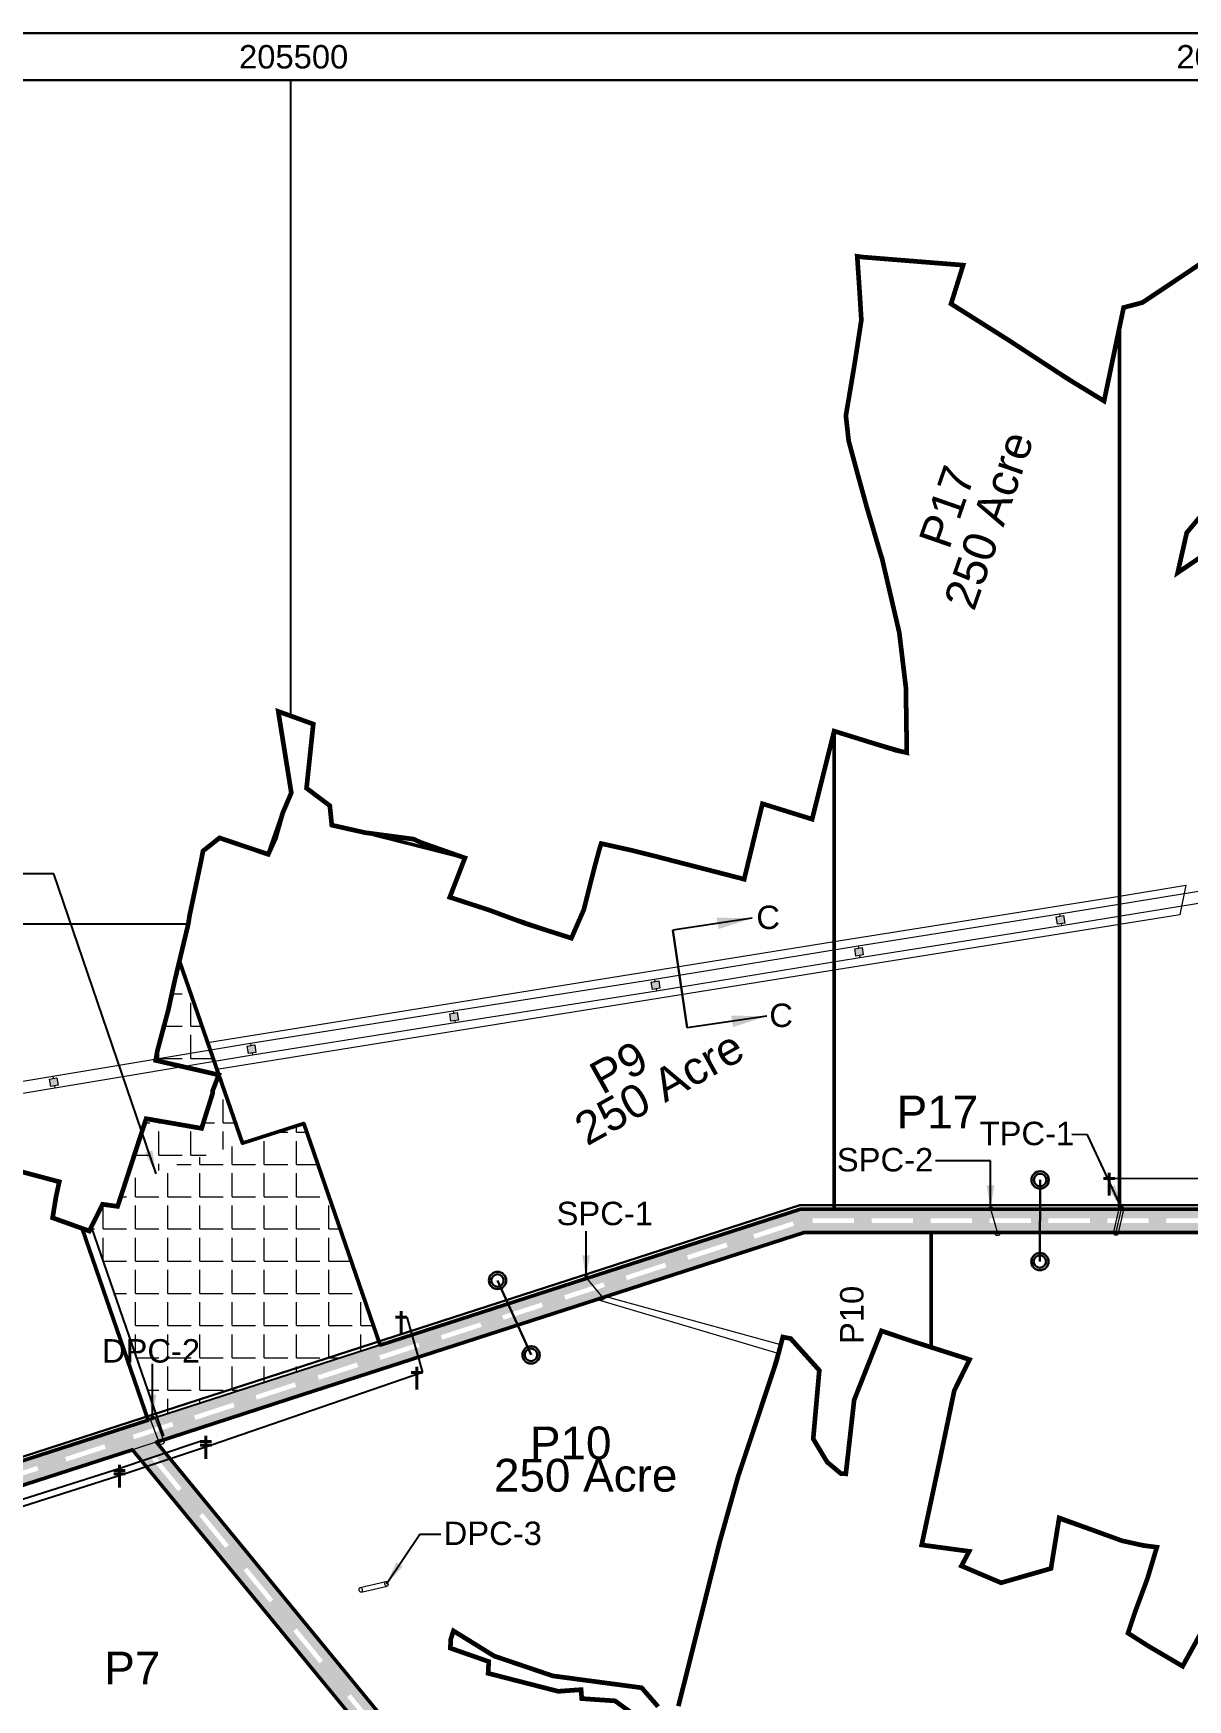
# Model space of a CAD drawing. Header units: metres. Extents: x 196588 to 215600, y 1647668 to 1738400.
# Drawn here: x 204951 to 207414, y 1734844 to 1738400 of the extents above; entities that cross this region are included whole.
import ezdxf

# ---------------------------------------------------------------- set-up
doc = ezdxf.new("R2010")
doc.units = ezdxf.units.M
doc.layers.add('220116', color=6, linetype='Continuous', lineweight=50)
doc.layers.add('250Acres', color=7, linetype='Continuous', lineweight=30)
for name, color, linetype in [('GRID LINES', 250, 'Continuous'), ('GRID TEXT', 244, 'Continuous'), ('name power lines', 1, 'Continuous'), ('Names', 1, 'Continuous'), ('PROJECT BOUNDARY', 5, 'Continuous'), ('road', 10, 'Continuous')]:
    doc.layers.add(name, color=color, linetype=linetype)
doc.styles.get("Standard").update_dxf_attribs({"font": 'arial.ttf', "height": 50})
doc.dimstyles.get("Standard").update_dxf_attribs({"dimtxt": 50, "dimasz": 0.18, "dimexe": 0.18, "dimexo": 0.0625, "dimgap": 0.09, "dimtad": 0, "dimtih": 1, "dimtoh": 1, "dimdec": 4, "dimzin": 0, "dimdsep": 46, "dimtxsty": 'Standard', "dimcen": 0.09, "dimadec": 0, "dimazin": 0, "dimtfac": 1, "dimtdec": 4, "dimtofl": 0, "dimtmove": 0, "dimatfit": 3, "dimfxl": 1, "dimtolj": 1, "dimtzin": 0, "dimarcsym": 0})

msp = doc.modelspace()

# ---------------------------------------------------------------- hatches: boundary and pattern name
h = msp.add_hatch(color=256)
h.dxf.hatch_style = 1
h.paths.add_polyline_path([(205162.6, 1735377.5), (205923.7, 1734450.8), (205940.7, 1734411.4, -0.263655), (205930.1, 1734313.3), (205718, 1734018.1, 0.270492), (205708.5, 1733917.8), (205726, 1733880), (206149.5, 1732965.4), (206127.2, 1732952.5), (206105.5, 1732939.4), (206002.3, 1732867.7), (205968.3, 1732845.9), (205793.2, 1732755.8), (205772, 1732743.5), (205693.7, 1732696.5), (205654.8, 1732676.2), (205635.3, 1732667.9), (205505.3, 1732614), (205476.8, 1732607.1), (205335.1, 1732593.7), (205296.5, 1732591.3), (205262.8, 1732584.8), (205248.9, 1732581.4), (205179.5, 1732560.1), (205289.6, 1732539.1), (205302.8, 1732541.6), (205311.9, 1732542.2), (205360.6, 1732545.9), (205430.4, 1732552.5), (205485.2, 1732557.6), (205520.9, 1732566.4), (205537.6, 1732573.3), (205604.5, 1732601), (205654.7, 1732621.8), (205676.3, 1732631), (205697.2, 1732641.9), (205718.2, 1732652.9), (205738, 1732664.8), (205782.5, 1732691.4), (205807.3, 1732706.2), (205817.2, 1732711.9), (205883.2, 1732745.9), (205927.2, 1732768.5), (205993.2, 1732802.5), (206038.3, 1732832.1), (206095, 1732871.3), (206131.9, 1732897), (206172.1, 1732920.7), (206191, 1732928.5), (206211.3, 1732933), (206231.6, 1732937.5), (206400.7, 1732953.5), (206410.5, 1732955.7), (206420.4, 1732957.8), (206428.6, 1732961.5), (206436.8, 1732965.1), (206545.1, 1733043.1), (206631.9, 1732999.8), (206744.3, 1732991), (206856.8, 1732982.2), (207079.8, 1732967.2), (207181.6, 1732960.5), (207283.5, 1732953.7), (207466.5, 1732957), (207673.2, 1732968.7), (207907.9, 1732975.9), (208142.7, 1732983.1), (208214.5, 1732987.8), (208286.3, 1732992.4), (208424.7, 1733016.7), (208631.4, 1733053), (208762.8, 1733066.5), (208906.3, 1733121.6), (209049.9, 1733176.8), (209343.6, 1733266.3), (209385.1, 1733281), (209846.1, 1733444), (209451.8, 1733544.7), (209276.9, 1733625.1), (209234.9, 1733682.3), (209191.9, 1734076.6), (209483.6, 1735222.2), (208048.7, 1735891.2), (206587.9, 1735891.2), (204361.4, 1735170.8), (204322.9, 1735308.3), (204286.5, 1735316.4), (204241, 1735319.3), (204188.1, 1735311.8), (204162.1, 1735310.4), (204146.7, 1735305.3), (204077.6, 1735321.3), (203637.7, 1735585.3), (203630, 1735572.4), (204071.9, 1735307.2), (204147.5, 1735289.7), (204165.3, 1735295.7), (204178.6, 1735297.2), (204189.6, 1735296.7), (204203.7, 1735300.1), (204221.8, 1735302.9), (204239.1, 1735304.3), (204258.3, 1735304.2), (204272, 1735303.2), (204284.2, 1735301.6), (204294.5, 1735299.8), (204310.8, 1735295.8), (204347.1, 1735166.1), (204287.5, 1735146.9), (204302.9, 1735099.3)])
h.paths.add_polyline_path([(204962.4, 1735333.4), (204878.5, 1735306.1), (204875.4, 1735315.6), (204959.3, 1735342.9)], flags=16)
h.paths.add_polyline_path([(205019, 1735361.8), (205102.9, 1735389.2), (205106, 1735379.7), (205022.1, 1735352.3)], flags=16)
h.paths.add_polyline_path([(204819.2, 1735287.1), (204735.3, 1735259.7), (204732.2, 1735269.2), (204816.1, 1735296.6)], flags=16)
h.paths.add_polyline_path([(205163.4, 1735409.5), (205247.3, 1735436.9), (205250.4, 1735427.4), (205166.5, 1735400)], flags=16)
h.paths.add_polyline_path([(205204.3, 1735357.4), (205212, 1735363.7), (205267.9, 1735295.4), (205260.2, 1735289)], flags=16)
h.paths.add_polyline_path([(205213.8, 1735394), (205478.8, 1735479.8), (206595.8, 1735841.2), (208037.6, 1735841.2), (208378.1, 1735682.5), (209424.9, 1735194.4), (209141.1, 1734079.7), (209186.6, 1733663.5), (209244.2, 1733585), (209430.9, 1733499.3), (209693.2, 1733443.2), (209562.4, 1733396.9), (209537.4, 1733388), (209509.3, 1733378), (209456.5, 1733359.3), (209404, 1733340.7), (209291.3, 1733302.5), (209194.4, 1733272.3), (209140.4, 1733256.1), (209095.1, 1733242.6), (209074.6, 1733236.4), (209054.1, 1733230.3), (209033.6, 1733224.1), (208812.8, 1733136.6), (208752, 1733115.6), (208713.9, 1733111.7), (208616.3, 1733101.7), (208561.6, 1733091.8), (208471.6, 1733075.5), (208448.8, 1733071.3), (208434.8, 1733068.7), (208430.2, 1733068.4), (208407.4, 1733064.7), (208392.6, 1733062.4), (208378, 1733060.1), (208348.5, 1733055.4), (208279.9, 1733042.1), (208249.1, 1733039.7), (208196.3, 1733037.4), (208141, 1733034.9), (208092.2, 1733032.8), (208023.4, 1733029.9), (207940.9, 1733027.1), (207815.6, 1733022.9), (207730.5, 1733020), (207670.9, 1733018), (207620.9, 1733016.3), (207596.7, 1733015.1), (207587.6, 1733014.6), (207562.4, 1733013.1), (207554.1, 1733012.7), (207541.4, 1733012), (207526.8, 1733011.1), (207514.9, 1733010.5), (207498.5, 1733009.6), (207457.8, 1733007.3), (207443.9, 1733006.5), (207438.4, 1733006.2), (207432.5, 1733005.9), (207427.9, 1733005.8), (207406.6, 1733005.5), (207382.9, 1733005.1), (207319.2, 1733004.2), (207294.9, 1733003.8), (207285.8, 1733003.7), (207053.5, 1733019.1), (206853.5, 1733032.6), (206704, 1733044.3), (206643.7, 1733049), (206609.7, 1733063.3), (206583.6, 1733078.5), (206557.6, 1733093.7), (206549.5, 1733094.9), (206541.5, 1733096.2), (206515.5, 1733084.4), (206475.8, 1733057.2), (206436, 1733030), (206423, 1733018.9), (206409.9, 1733007.9), (206406, 1733006.2), (206404.7, 1733005.6), (206393, 1733003), (206370.1, 1733000.8), (206347.2, 1732998.7), (206324.3, 1732996.5), (206195.8, 1732984.3), (205741.6, 1733965.3), (205970.7, 1734284.1, 0.263655), (205986.6, 1734431.2), (205967.2, 1734476.1)], flags=16)
h.paths.add_polyline_path([(204650.3, 1735231.4), (204566.4, 1735204), (204563.3, 1735213.5), (204647.2, 1735240.9)], flags=16)
h.paths.add_polyline_path([(205294.1, 1735450.6), (205378, 1735478), (205381.1, 1735468.5), (205297.2, 1735441.1)], flags=16)
h.paths.add_polyline_path([(205305, 1735236.2), (205312.8, 1735242.5), (205368.6, 1735174.2), (205360.9, 1735167.9)], flags=16)
h.paths.add_polyline_path([(205425.2, 1735493.9), (205509.1, 1735521.2), (205512.2, 1735511.7), (205428.3, 1735484.4)], flags=16)
h.paths.add_polyline_path([(205399.7, 1735119.8), (205407.5, 1735126.1), (205463.3, 1735057.8), (205455.6, 1735051.5)], flags=16)
h.paths.add_polyline_path([(204485.6, 1735178.7), (204401.7, 1735151.3), (204398.6, 1735160.8), (204482.5, 1735188.2)], flags=16)
h.paths.add_polyline_path([(205557.6, 1735536.2), (205641.5, 1735563.5), (205644.6, 1735554), (205560.7, 1735526.6)], flags=16)
h.paths.add_polyline_path([(204354.3, 1735177.8), (204349.5, 1735176.4), (204337.3, 1735218.9), (204342.1, 1735220.2)], flags=16)
h.paths.add_polyline_path([(204334.2, 1735245.6), (204329.4, 1735244.2), (204317.2, 1735286.6), (204322, 1735288)], flags=16)
h.paths.add_polyline_path([(205505.7, 1734990.2), (205513.4, 1734996.5), (205569.3, 1734928.2), (205561.5, 1734921.9)], flags=16)
h.paths.add_polyline_path([(204307.8, 1735306.8), (204306.9, 1735301.8), (204263.5, 1735309.8), (204264.4, 1735314.7)], flags=16)
h.paths.add_polyline_path([(204237, 1735308.9), (204193, 1735304.7), (204192.6, 1735309.7), (204236.5, 1735313.9)], flags=16)
h.paths.add_polyline_path([(205688.9, 1735578.8), (205772.8, 1735606.2), (205775.9, 1735596.6), (205692, 1735569.3)], flags=16)
h.paths.add_polyline_path([(204162.9, 1735301.5), (204146.8, 1735296.1), (204128.2, 1735300.5), (204129.3, 1735305.3), (204146.6, 1735301.3), (204161.3, 1735306.2)], flags=16)
h.paths.add_polyline_path([(205620.8, 1734849.5), (205628.5, 1734855.9), (205684.4, 1734787.5), (205676.6, 1734781.2)], flags=16)
h.paths.add_polyline_path([(204107.3, 1735308.3), (204105.9, 1735303.5), (204063.6, 1735316.1), (204065, 1735320.9)], flags=16)
h.paths.add_polyline_path([(205820.8, 1735621.8), (205904.7, 1735649.2), (205907.8, 1735639.7), (205823.9, 1735612.3)], flags=16)
h.paths.add_polyline_path([(204049.6, 1735332.3), (204047, 1735328), (204009.3, 1735350.9), (204011.9, 1735355.2)], flags=16)
h.paths.add_polyline_path([(203993.8, 1735365.9), (203991.2, 1735361.7), (203953.5, 1735384.5), (203956.1, 1735388.8)], flags=16)
h.paths.add_polyline_path([(205749.4, 1734694.1), (205757.1, 1734700.4), (205813, 1734632.1), (205805.2, 1734625.7)], flags=16)
h.paths.add_polyline_path([(203935.2, 1735401.5), (203932.6, 1735397.2), (203894.8, 1735420), (203897.4, 1735424.3)], flags=16)
h.paths.add_polyline_path([(205951.7, 1735664.2), (206035.6, 1735691.6), (206038.7, 1735682.1), (205954.8, 1735654.7)], flags=16)
h.paths.add_polyline_path([(203874.2, 1735437.7), (203871.6, 1735433.4), (203833.9, 1735456.2), (203836.5, 1735460.5)], flags=16)
h.paths.add_polyline_path([(203808.1, 1735477.8), (203805.5, 1735473.5), (203767.8, 1735496.4), (203770.4, 1735500.7)], flags=16)
h.paths.add_polyline_path([(206083.8, 1735707.1), (206167.7, 1735734.5), (206170.8, 1735725), (206086.9, 1735697.6)], flags=16)
h.paths.add_polyline_path([(205862.5, 1734555.3), (205870.2, 1734561.7), (205926.1, 1734493.3), (205918.3, 1734487)], flags=16)
h.paths.add_polyline_path([(203735.5, 1735520.8), (203732.9, 1735516.5), (203695.1, 1735539.4), (203697.7, 1735543.6)], flags=16)
h.paths.add_polyline_path([(203677.4, 1735556.2), (203674.8, 1735552), (203637, 1735574.8), (203639.6, 1735579.1)], flags=16)
h.paths.add_polyline_path([(206214.9, 1735749), (206298.8, 1735776.4), (206301.9, 1735766.9), (206218, 1735739.5)], flags=16)
h.paths.add_polyline_path([(205950.5, 1734437.6), (205960.9, 1734438.7), (205970.6, 1734416.3, -0.124167), (205980.8, 1734353.5), (205970.8, 1734353.3, 0.126387), (205961.4, 1734412.3)], flags=16)
h.paths.add_polyline_path([(205927.4, 1734275), (205935.8, 1734269.5), (205887, 1734195.9), (205878.6, 1734201.5)], flags=16)
h.paths.add_polyline_path([(206345.9, 1735792.3), (206429.8, 1735819.7), (206432.9, 1735810.1), (206349, 1735782.8)], flags=16)
h.paths.add_polyline_path([(205823.1, 1734132.7), (205831.4, 1734127.2), (205782.6, 1734053.6), (205774.3, 1734059.2)], flags=16)
h.paths.add_polyline_path([(205748.6, 1734026.1), (205756.8, 1734020.3), (205742.4, 1734000.2, 0.270492), (205735.7, 1733930), (205740.8, 1733919), (205732.4, 1733913.4), (205726.6, 1733925.8, -0.270492), (205734.2, 1734006.1)], flags=16)
h.paths.add_polyline_path([(206487.4, 1735837.4), (206571.3, 1735864.8), (206574.5, 1735855.3), (206490.5, 1735827.9)], flags=16)
h.paths.add_polyline_path([(205743.3, 1733888.7), (205752.3, 1733893), (205790.4, 1733813.4), (205781.4, 1733809.1)], flags=16)
h.paths.add_polyline_path([(206614.2, 1735861.2), (206614.2, 1735871.2), (206702.5, 1735871.2), (206702.5, 1735861.2)], flags=16)
h.paths.add_polyline_path([(205807.1, 1733751.7), (205816.2, 1733756.1), (205854.3, 1733676.4), (205845.3, 1733672.1)], flags=16)
h.paths.add_polyline_path([(206740, 1735861.2), (206740, 1735871.2), (206828.2, 1735871.2), (206828.2, 1735861.2)], flags=16)
h.paths.add_polyline_path([(205867.9, 1733618.6), (205876.9, 1733622.9), (205915.1, 1733543.3), (205906, 1733539)], flags=16)
h.paths.add_polyline_path([(206865.7, 1735861.2), (206865.7, 1735871.2), (206954, 1735871.2), (206954, 1735861.2)], flags=16)
h.paths.add_polyline_path([(206991.5, 1735861.2), (206991.5, 1735871.2), (207079.8, 1735871.2), (207079.8, 1735861.2)], flags=16)
h.paths.add_polyline_path([(205942.3, 1733458.4), (205951.3, 1733462.7), (205989.4, 1733383.1), (205980.4, 1733378.8)], flags=16)
h.paths.add_polyline_path([(207117.3, 1735861.2), (207117.3, 1735871.2), (207205.6, 1735871.2), (207205.6, 1735861.2)], flags=16)
h.paths.add_polyline_path([(206013.5, 1733301.3), (206022.5, 1733305.6), (206060.6, 1733226), (206051.6, 1733221.7)], flags=16)
h.paths.add_polyline_path([(207243.1, 1735861.2), (207243.1, 1735871.2), (207331.3, 1735871.2), (207331.3, 1735861.2)], flags=16)
h.paths.add_polyline_path([(207368.8, 1735861.2), (207368.8, 1735871.2), (207457.1, 1735871.2), (207457.1, 1735861.2)], flags=16)
h.paths.add_polyline_path([(206089.9, 1733137.9), (206099, 1733142.2), (206137.1, 1733062.6), (206128, 1733058.3)], flags=16)
h.paths.add_polyline_path([(207494.6, 1735861.2), (207494.6, 1735871.2), (207582.9, 1735871.2), (207582.9, 1735861.2)], flags=16)
h.paths.add_polyline_path([(206141.9, 1732938.2), (206147.4, 1732929.8), (206073.2, 1732882), (206067.8, 1732890.4)], flags=16)
h.paths.add_polyline_path([(206203.4, 1732963.1), (206291, 1732974), (206292.2, 1732964.1), (206204.6, 1732953.2)], flags=16)
h.paths.add_polyline_path([(205984.6, 1732835.5), (205990, 1732827.1), (205915.8, 1732779.3), (205910.4, 1732787.7)], flags=16)
h.paths.add_polyline_path([(207620.4, 1735861.2), (207620.4, 1735871.2), (207708.6, 1735871.2), (207708.6, 1735861.2)], flags=16)
h.paths.add_polyline_path([(205843.4, 1732760), (205848.8, 1732751.6), (205774.6, 1732703.8), (205769.2, 1732712.2)], flags=16)
h.paths.add_polyline_path([(206368, 1732981.1), (206396.1, 1732983.8), (206411, 1732987), (206420.7, 1732991.3), (206438.6, 1733006.5), (206438.6, 1732993.4), (206426, 1732982.8), (206414.1, 1732977.5), (206397.6, 1732973.9), (206368, 1732971)], flags=16)
h.paths.add_polyline_path([(206529.7, 1733068.6), (206536.7, 1733072), (206546.6, 1733076.3), (206584.6, 1733054.2), (206584.6, 1733042.6), (206545.9, 1733065.1), (206540.9, 1733062.9), (206534.7, 1733059.9), (206514.5, 1733046.3), (206507.1, 1733053.3)], flags=16)
h.paths.add_polyline_path([(205675.6, 1732664.2), (205679.4, 1732655), (205597.8, 1732621.4), (205594, 1732630.6)], flags=16)
h.paths.add_polyline_path([(205279.9, 1732567.6), (205367.8, 1732575.6), (205368.7, 1732565.6), (205280.8, 1732557.7)], flags=16)
h.paths.add_polyline_path([(205523.5, 1732599.4), (205525.9, 1732589.7), (205440.2, 1732568.5), (205437.8, 1732578.2)], flags=16)
h.paths.add_polyline_path([(207761.9, 1735861.2), (207761.9, 1735871.2), (207850.2, 1735871.2), (207850.2, 1735861.2)], flags=16)
h.paths.add_polyline_path([(206641.4, 1733030.4), (206729.3, 1733022.5), (206728.4, 1733012.6), (206640.5, 1733020.5)], flags=16)
h.paths.add_polyline_path([(206818.4, 1733015.6), (206906.5, 1733010.2), (206905.9, 1733000.3), (206817.8, 1733005.6)], flags=16)
h.paths.add_polyline_path([(207892.3, 1735861.2), (207892.3, 1735871.2), (207980.6, 1735871.2), (207980.6, 1735861.2)], flags=16)
h.paths.add_polyline_path([(206967.5, 1733005.5), (207055.6, 1733000.2), (207055, 1732990.2), (206966.9, 1732995.6)], flags=16)
h.paths.add_polyline_path([(208057.9, 1735854.6), (208062.2, 1735863.6), (208141.9, 1735825.6), (208137.6, 1735816.5)], flags=16)
h.paths.add_polyline_path([(207103.2, 1732994.3), (207191.3, 1732989), (207190.7, 1732979), (207102.6, 1732984.3)], flags=16)
h.paths.add_polyline_path([(208192.6, 1735791.7), (208196.9, 1735800.7), (208276.5, 1735762.6), (208272.2, 1735753.6)], flags=16)
h.paths.add_polyline_path([(207268.6, 1732984.6), (207356.9, 1732984.2), (207356.8, 1732974.2), (207268.5, 1732974.6)], flags=16)
h.paths.add_polyline_path([(208317.8, 1735733), (208322.1, 1735742.1), (208401.7, 1735704), (208397.4, 1735695)], flags=16)
h.paths.add_polyline_path([(207428.1, 1732985.8), (207516.2, 1732990), (207516.7, 1732980.1), (207428.6, 1732975.8)], flags=16)
h.paths.add_polyline_path([(208442.5, 1735674.7), (208446.8, 1735683.7), (208526.4, 1735645.6), (208522.1, 1735636.6)], flags=16)
h.paths.add_polyline_path([(207586.7, 1732995.7), (207674.9, 1733000), (207675.4, 1732990), (207587.2, 1732985.8)], flags=16)
h.paths.add_polyline_path([(208569.3, 1735615.8), (208573.6, 1735624.9), (208653.2, 1735586.8), (208648.9, 1735577.8)], flags=16)
h.paths.add_polyline_path([(207745.4, 1733001.7), (207833.6, 1733006), (207834.1, 1732996), (207745.9, 1732991.8)], flags=16)
h.paths.add_polyline_path([(208694.1, 1735557.5), (208698.4, 1735566.5), (208778.1, 1735528.4), (208773.8, 1735519.4)], flags=16)
h.paths.add_polyline_path([(207923.2, 1733007.7), (208011.4, 1733012), (208011.8, 1733002), (207923.7, 1732997.8)], flags=16)
h.paths.add_polyline_path([(208820.4, 1735498.3), (208824.7, 1735507.4), (208904.4, 1735469.3), (208900.1, 1735460.3)], flags=16)
h.paths.add_polyline_path([(208104.3, 1733012.1), (208192.5, 1733016.4), (208193, 1733006.4), (208104.8, 1733002.1)], flags=16)
h.paths.add_polyline_path([(208945, 1735439.4), (208949.3, 1735448.4), (209029, 1735410.3), (209024.7, 1735401.3)], flags=16)
h.paths.add_polyline_path([(208262.2, 1733019.4), (208349.4, 1733032.8), (208350.9, 1733022.9), (208263.7, 1733009.5)], flags=16)
h.paths.add_polyline_path([(209072.7, 1735380.2), (209077, 1735389.2), (209156.6, 1735351.1), (209152.3, 1735342.1)], flags=16)
h.paths.add_polyline_path([(208399.1, 1733043.9), (208486.4, 1733057.2), (208487.9, 1733047.4), (208400.6, 1733034)], flags=16)
h.paths.add_polyline_path([(209197.7, 1735322), (209202, 1735331), (209281.6, 1735292.9), (209277.3, 1735283.9)], flags=16)
h.paths.add_polyline_path([(208552.6, 1733070.9), (208639.8, 1733084.3), (208641.4, 1733074.4), (208554.1, 1733061)], flags=16)
h.paths.add_polyline_path([(209322.7, 1735263.9), (209327, 1735272.9), (209406.6, 1735234.8), (209402.3, 1735225.8)], flags=16)
h.paths.add_polyline_path([(208709.1, 1733092.9), (208796.4, 1733106.3), (208797.9, 1733096.4), (208710.6, 1733083)], flags=16)
h.paths.add_polyline_path([(209203.6, 1734252.7), (209227.3, 1734337.7), (209237, 1734335), (209213.3, 1734250)], flags=16)
h.paths.add_polyline_path([(209240.5, 1734397.1), (209264.2, 1734482.1), (209273.9, 1734479.4), (209250.2, 1734394.4)], flags=16)
h.paths.add_polyline_path([(209190.4, 1734191.6), (209200.1, 1734188.9), (209176.4, 1734103.9), (209166.7, 1734106.6)], flags=16)
h.paths.add_polyline_path([(209279, 1734551.2), (209302.7, 1734636.2), (209312.4, 1734633.5), (209288.7, 1734548.5)], flags=16)
h.paths.add_polyline_path([(209161.6, 1734061.6), (209171.5, 1734062.6), (209181.1, 1733974.9), (209171.1, 1733973.8)], flags=16)
h.paths.add_polyline_path([(209315.1, 1734688.5), (209338.9, 1734773.5), (209348.5, 1734770.8), (209324.8, 1734685.8)], flags=16)
h.paths.add_polyline_path([(209352.9, 1734837.6), (209376.6, 1734922.7), (209386.2, 1734920), (209362.5, 1734834.9)], flags=16)
h.paths.add_polyline_path([(209384.9, 1734971.5), (209408.6, 1735056.6), (209418.2, 1735053.9), (209394.5, 1734968.9)], flags=16)
h.paths.add_polyline_path([(209178.5, 1733914.6), (209188.4, 1733915.7), (209198, 1733827.9), (209188, 1733826.9)], flags=16)
h.paths.add_polyline_path([(209420.7, 1735099.6), (209444.5, 1735184.6), (209454.1, 1735182), (209430.4, 1735096.9)], flags=16)
h.paths.add_polyline_path([(208842.1, 1733127.5), (208923.8, 1733160.9), (208927.6, 1733151.7), (208845.9, 1733118.2)], flags=16)
h.paths.add_polyline_path([(209193, 1733776.9), (209202.9, 1733778), (209212.5, 1733690.3), (209202.5, 1733689.2)], flags=16)
h.paths.add_polyline_path([(208975.6, 1733180.4), (209057.3, 1733213.8), (209061.1, 1733204.5), (208979.4, 1733171.1)], flags=16)
h.paths.add_polyline_path([(209209.8, 1733666.5), (209217.9, 1733672.4), (209269.7, 1733601), (209261.6, 1733595.1)], flags=16)
h.paths.add_polyline_path([(209111.4, 1733227.9), (209196.4, 1733251.6), (209199.1, 1733242), (209114.1, 1733218.2)], flags=16)
h.paths.add_polyline_path([(209306.9, 1733577.7), (209311.5, 1733586.6), (209389.7, 1733545.7), (209385.1, 1733536.9)], flags=16)
h.paths.add_polyline_path([(209272.2, 1733274.1), (209355.7, 1733302.7), (209358.9, 1733293.3), (209275.4, 1733264.6)], flags=16)
h.paths.add_polyline_path([(209458.5, 1733526.3), (209543.2, 1733501.6), (209540.4, 1733492), (209455.7, 1733516.7)], flags=16)
h.paths.add_polyline_path([(209402.7, 1733320.5), (209486.2, 1733349.2), (209489.5, 1733339.7), (209406, 1733311.1)], flags=16)
h.paths.add_polyline_path([(209543.3, 1733370.2), (209626.8, 1733398.9), (209630, 1733389.4), (209546.5, 1733360.8)], flags=16)
h.paths.add_polyline_path([(209602.7, 1733492.8), (209687.4, 1733468.1), (209684.6, 1733458.5), (209599.9, 1733483.2)], flags=16)
h.paths.add_polyline_path([(209673.2, 1733414.3), (209756.7, 1733442.9), (209759.9, 1733433.5), (209676.4, 1733404.8)], flags=16)
at = {"layer": 'name power lines', "linetype": 'Continuous', "lineweight": 9, "ltscale": 190}
h = msp.add_hatch(color=1, dxfattribs=at)
h.paths.add_polyline_path([(201640, 1735685.8), (201655.8, 1735688), (201658, 1735672.2), (201642.2, 1735670)])
h.paths.add_polyline_path([(202044, 1735744.8), (202059.8, 1735747), (202062, 1735731.2), (202046.2, 1735729)])
h.paths.add_polyline_path([(202465, 1735801.8), (202480.8, 1735804), (202483, 1735788.2), (202467.2, 1735786)])
h.paths.add_polyline_path([(202891, 1735863.8), (202906.8, 1735866), (202909, 1735850.2), (202893.2, 1735848)])
h.paths.add_polyline_path([(203298, 1735920.8), (203313.8, 1735923), (203316, 1735907.2), (203300.2, 1735905)])
h.paths.add_polyline_path([(203725, 1735982.8), (203740.8, 1735985), (203743, 1735969.2), (203727.2, 1735967)])
h.paths.add_polyline_path([(204121, 1736037.8), (204136.8, 1736040), (204139, 1736024.2), (204123.2, 1736022)])
h.paths.add_polyline_path([(204548, 1736095.8), (204563.8, 1736098), (204566, 1736082.2), (204550.2, 1736080)])
h.paths.add_polyline_path([(204985.8, 1736168.6), (205001.6, 1736171.2), (205004.2, 1736155.4), (204988.4, 1736152.8)])
h.paths.add_polyline_path([(205407.8, 1736238.6), (205423.6, 1736241.2), (205426.2, 1736225.4), (205410.4, 1736222.8)])
h.paths.add_polyline_path([(205839.8, 1736307.6), (205855.6, 1736310.2), (205858.2, 1736294.4), (205842.4, 1736291.8)])
h.paths.add_polyline_path([(206269.8, 1736375.6), (206285.6, 1736378.2), (206288.2, 1736362.4), (206272.4, 1736359.8)])
h.paths.add_polyline_path([(206703.8, 1736446.6), (206719.6, 1736449.2), (206722.2, 1736433.4), (206706.4, 1736430.8)])
h.paths.add_polyline_path([(207133.8, 1736514.6), (207149.6, 1736517.2), (207152.2, 1736501.4), (207136.4, 1736498.8)])
h.paths.add_polyline_path([(207574.8, 1736586.6), (207590.6, 1736589.2), (207593.2, 1736573.4), (207577.4, 1736570.8)])
h.paths.add_polyline_path([(207987.8, 1736653.6), (208003.6, 1736656.2), (208006.2, 1736640.4), (207990.4, 1736637.8)])
h.paths.add_polyline_path([(208422.8, 1736723.6), (208438.6, 1736726.2), (208441.2, 1736710.4), (208425.4, 1736707.8)])
at = {"layer": 'name power lines', "linetype": 'Continuous', "lineweight": 9, "ltscale": 50}
h = msp.add_hatch(dxfattribs=at)
h.set_pattern_fill('ANGLE', color=6, scale=250, style=0)
h.set_pattern_definition([(0, (-3e-11, 0), (0, 68.75), [50, -18.75]), (90, (-3e-11, 0), (-68.75, 4e-15), [50, -18.75])])
h.paths.add_polyline_path([(205397.3, 1736031.4), (205263, 1736420.4), (205212.9, 1736211.3), (205346.9, 1736177.4), (205333.9, 1736143.7), (205310.3, 1736063.3), (205192, 1736083.9), (205148.8, 1735951)])
h = msp.add_hatch(dxfattribs=at)
h.set_pattern_fill('ANGLE', color=6, scale=250, style=0)
h.set_pattern_definition([(0, (19.114, -20.09), (0, 68.75), [50, -18.75]), (90, (19.114, -20.09), (-68.75, 4e-15), [50, -18.75])])
h.paths.add_polyline_path([(205148.8, 1735951), (205131.1, 1735896.8), (205099.1, 1735901.2), (205075.2, 1735853.3), (205215.4, 1735447.1), (205691.2, 1735601), (205528.1, 1736073.8)])

# ---------------------------------------------------------------- linework, layer by layer
at = {"color": 1, "linetype": 'Continuous', "lineweight": 9, "ltscale": 50}
for p, q in [((207140.9, 1736520.8), (207141.7, 1736515.9)), ((207144.3, 1736500.1), (207145.1, 1736495.2)), ((206710.9, 1736452.8), (206711.7, 1736447.9)), ((206714.3, 1736432.1), (206715.1, 1736427.2)), ((206276.9, 1736381.8), (206277.7, 1736376.9)), ((206280.3, 1736361.1), (206281.1, 1736356.2)), ((205846.9, 1736313.8), (205847.7, 1736308.9)), ((205850.3, 1736293.1), (205851.1, 1736288.2)), ((205414.9, 1736244.8), (205415.7, 1736239.9)), ((205418.3, 1736224.1), (205419.1, 1736219.2)), ((204992.9, 1736174.8), (204993.7, 1736169.9)), ((204996.3, 1736154.1), (204997.1, 1736149.2))]:
    msp.add_line(p, q, dxfattribs=at)
at = {"linetype": 'Continuous', "lineweight": 9, "ltscale": 50}
for p, q in [((207140.9, 1736520.8), (207141.7, 1736515.9)), ((207144.3, 1736500.1), (207145.1, 1736495.2)), ((206710.9, 1736452.8), (206711.7, 1736447.9)), ((206714.3, 1736432.1), (206715.1, 1736427.2)), ((206276.9, 1736381.8), (206277.7, 1736376.9)), ((206280.3, 1736361.1), (206281.1, 1736356.2)), ((205846.9, 1736313.8), (205847.7, 1736308.9)), ((205850.3, 1736293.1), (205851.1, 1736288.2)), ((205414.9, 1736244.8), (205415.7, 1736239.9)), ((205418.3, 1736224.1), (205419.1, 1736219.2)), ((204992.9, 1736174.8), (204993.7, 1736169.9)), ((204996.3, 1736154.1), (204997.1, 1736149.2))]:
    msp.add_line(p, q, dxfattribs=at)
at = {"color": 1, "lineweight": 40}
for p, q in [((207258.8, 1735956.3), (207234.5, 1735956.3)), ((207246.7, 1735968.4), (207246.7, 1735919.8)), ((205736.2, 1735672.9), (205736.2, 1735624.2)), ((205748.4, 1735660.7), (205724.1, 1735660.7)), ((205781.7, 1735542.3), (205757.4, 1735542.3)), ((205769.5, 1735554.5), (205769.5, 1735505.8)), ((205331.5, 1735394.8), (205307.1, 1735394.8)), ((205331.5, 1735387.6), (205307.1, 1735387.6)), ((205319.3, 1735407), (205319.3, 1735358.4)), ((205147.1, 1735333), (205122.8, 1735333)), ((205147.1, 1735325.8), (205122.8, 1735325.8)), ((205135, 1735345.2), (205135, 1735296.6))]:
    msp.add_line(p, q, dxfattribs=at)
msp.add_line((207374.7, 1735841.2), (207277.8, 1735841.2))
at = {"color": 1, "linetype": 'Continuous', "lineweight": 9, "ltscale": 50}
for points in [[(201647.2, 1735691.9), (202051.2, 1735750.9), (202472.2, 1735807.9), (202898.2, 1735869.9), (203305.2, 1735926.9), (203732.2, 1735988.9), (204128.2, 1736043.9), (204555.2, 1736101.9), (204992.9, 1736174.8), (205414.9, 1736244.8), (205846.9, 1736313.8), (206276.9, 1736381.8), (206710.9, 1736452.8), (207140.9, 1736520.8), (207581.9, 1736592.8), (207994.9, 1736659.8), (209500, 1736902)], [(209500, 1736875.7), (207999.1, 1736634.2), (207586.1, 1736567.2), (207145.1, 1736495.2), (206715.1, 1736427.2), (206281.1, 1736356.2), (205851.1, 1736288.2), (205419.1, 1736219.2), (204997.1, 1736149.2), (204558.8, 1736076.1), (204131.8, 1736018.1), (203735.8, 1735963.1), (203308.8, 1735901.1), (202901.8, 1735844.1), (202475.8, 1735782.1), (202054.8, 1735725.1), (201650.8, 1735666.1)], [(207133.8, 1736514.6), (207149.6, 1736517.2), (207152.2, 1736501.4), (207136.4, 1736498.8), (207133.8, 1736514.6)], [(206703.8, 1736446.6), (206719.6, 1736449.2), (206722.2, 1736433.4), (206706.4, 1736430.8), (206703.8, 1736446.6)], [(206269.8, 1736375.6), (206285.6, 1736378.2), (206288.2, 1736362.4), (206272.4, 1736359.8), (206269.8, 1736375.6)], [(205839.8, 1736307.6), (205855.6, 1736310.2), (205858.2, 1736294.4), (205842.4, 1736291.8), (205839.8, 1736307.6)], [(205407.8, 1736238.6), (205423.6, 1736241.2), (205426.2, 1736225.4), (205410.4, 1736222.8), (205407.8, 1736238.6)], [(204985.8, 1736168.6), (205001.6, 1736171.2), (205004.2, 1736155.4), (204988.4, 1736152.8), (204985.8, 1736168.6)]]:
    msp.add_lwpolyline(points, dxfattribs=at)
at = {"linetype": 'Continuous', "lineweight": 9, "ltscale": 50}
for points in [[(201647.2, 1735691.9), (202051.2, 1735750.9), (202472.2, 1735807.9), (202898.2, 1735869.9), (203305.2, 1735926.9), (203732.2, 1735988.9), (204128.2, 1736043.9), (204555.2, 1736101.9), (204992.9, 1736174.8), (205414.9, 1736244.8), (205846.9, 1736313.8), (206276.9, 1736381.8), (206710.9, 1736452.8), (207140.9, 1736520.8), (207581.9, 1736592.8), (207994.9, 1736659.8), (209500, 1736902)], [(209500, 1736875.7), (207999.1, 1736634.2), (207586.1, 1736567.2), (207145.1, 1736495.2), (206715.1, 1736427.2), (206281.1, 1736356.2), (205851.1, 1736288.2), (205419.1, 1736219.2), (204997.1, 1736149.2), (204558.8, 1736076.1), (204131.8, 1736018.1), (203735.8, 1735963.1), (203308.8, 1735901.1), (202901.8, 1735844.1), (202475.8, 1735782.1), (202054.8, 1735725.1), (201650.8, 1735666.1)], [(207133.8, 1736514.6), (207149.6, 1736517.2), (207152.2, 1736501.4), (207136.4, 1736498.8), (207133.8, 1736514.6)], [(206703.8, 1736446.6), (206719.6, 1736449.2), (206722.2, 1736433.4), (206706.4, 1736430.8), (206703.8, 1736446.6)], [(206269.8, 1736375.6), (206285.6, 1736378.2), (206288.2, 1736362.4), (206272.4, 1736359.8), (206269.8, 1736375.6)], [(205839.8, 1736307.6), (205855.6, 1736310.2), (205858.2, 1736294.4), (205842.4, 1736291.8), (205839.8, 1736307.6)], [(205407.8, 1736238.6), (205423.6, 1736241.2), (205426.2, 1736225.4), (205410.4, 1736222.8), (205407.8, 1736238.6)], [(204985.8, 1736168.6), (205001.6, 1736171.2), (205004.2, 1736155.4), (204988.4, 1736152.8), (204985.8, 1736168.6)]]:
    msp.add_lwpolyline(points, dxfattribs=at)
at = {"flags": 128}
for points in [[(207258.8, 1735956.3), (207783.2, 1735956.9)], [(209226.1, 1734211.2), (209483.6, 1735222.2), (208048.7, 1735891.2), (206587.9, 1735891.2), (204361.4, 1735170.8), (204322.9, 1735308.3), (204286.5, 1735316.4), (204241, 1735319.3), (204188.1, 1735311.8), (204162.1, 1735310.4), (204146.7, 1735305.3), (204077.6, 1735321.3), (203637.7, 1735585.3)], [(206301.2, 1735745.8), (206172.7, 1735704.3)], [(205748.4, 1735660.7), (205781.7, 1735542.3)], [(205781.7, 1735542.3), (205331.5, 1735387.6)], [(205331.5, 1735387.6), (205147.1, 1735325.8), (204504.9, 1735121.1)], [(205307.1, 1735394.8), (205122.8, 1735333)], [(205122.8, 1735333), (204506.1, 1735137.3)]]:
    msp.add_lwpolyline(points, dxfattribs=at)
at = {"layer": '250Acres', "color": 1, "linetype": 'Continuous', "ltscale": 50}
for points in [[(201400, 1738400), (215600, 1738400), (215600, 1728400), (201400, 1728400)], [(201500, 1738300), (215500, 1738300), (215500, 1728500), (201500, 1728500)]]:
    msp.add_lwpolyline(points, close=True, dxfattribs=at)
at = {"layer": 'GRID LINES', "linetype": 'Continuous'}
for p, q in [((205500, 1738300), (205500, 1736943.6)), ((201500, 1736500), (205282, 1736500))]:
    msp.add_line(p, q, dxfattribs=at)
at = {"layer": 'name power lines', "color": 0, "linetype": 'Continuous', "lineweight": 9, "ltscale": 190}
for p, q in [((206993.9, 1735891.3, 27.1), (207009.5, 1735837.3, 27.1)), ((207267.8, 1735894.6, 27.1), (207255.5, 1735839.7, 27.1)), ((207272.9, 1735893.4, 27.1), (207260.5, 1735838.6, 27.1)), ((207277.9, 1735892.3, 27.1), (207265.6, 1735837.5, 27.1)), ((206131.2, 1735744.2), (206166.8, 1735700.8)), ((205200.8, 1735443.1), (205220.4, 1735390.4)), ((205210.5, 1735446.7), (205230.1, 1735394)), ((205648.8, 1735083.5), (205703.5, 1735096.2)), ((205651.1, 1735073.4), (205705.9, 1735086.1))]:
    msp.add_line(p, q, dxfattribs=at)
at = {"layer": 'name power lines', "color": 1, "linetype": 'Continuous', "lineweight": 9, "ltscale": 50}
for points in [[(206660, 1736461.7), (207268.8, 1736558.9), (207268.8, 1736498.1), (206660, 1736401.2), (206660, 1736461.7)], [(207268.8, 1736558.9), (207410.1, 1736582.6), (207397.3, 1736519), (207269.1, 1736498.2), (207268.8, 1736558.9)], [(205323.1, 1736246.3), (206660, 1736461.7), (206660, 1736400.9), (205342.8, 1736189.1), (205330.1, 1736225.9), (205323.1, 1736246.3)]]:
    msp.add_lwpolyline(points, dxfattribs=at)
at = {"layer": 'name power lines', "color": 6, "linetype": 'Continuous', "lineweight": 9, "ltscale": 50}
msp.add_lwpolyline([(205397.3, 1736031.4), (205528.1, 1736073.8), (205691.2, 1735601), (205215.4, 1735447.1), (205075.2, 1735853.3), (205099.1, 1735901.2), (205131.1, 1735896.8), (205148.8, 1735951), (205192, 1736083.9), (205310.3, 1736063.3), (205333.9, 1736143.7), (205346.9, 1736177.4), (205212.9, 1736211.3), (205263, 1736420.4), (205397.3, 1736031.4)], dxfattribs=at)
at = {"layer": 'name power lines', "color": 0, "linetype": 'Continuous', "lineweight": 9, "ltscale": 50}
for points in [[(204361.4, 1735170.8), (206265.5, 1735786.8), (206587.9, 1735891.2), (208048.7, 1735891.2), (209483.6, 1735222.2)], [(209424.9, 1735194.4), (208378.1, 1735682.5), (208037.6, 1735841.2), (206595.8, 1735841.2), (205478.8, 1735479.8), (204302.9, 1735099.3)]]:
    msp.add_lwpolyline(points, dxfattribs=at)
at = {"layer": 'name power lines', "color": 0, "linetype": 'Continuous', "ltscale": 50}
for points in [[(205099.1, 1735901.2), (205131.1, 1735896.8)], [(205229.5, 1735406.4), (205075.2, 1735853.3)]]:
    msp.add_lwpolyline(points, dxfattribs=at)
at = {"layer": 'name power lines', "color": 151, "linetype": 'Continuous', "lineweight": 9, "ltscale": 50}
msp.add_lwpolyline([(206152.9, 1735697.9), (206172.7, 1735704.3), (206545.7, 1735601.8), (206540.6, 1735582.6), (206152.9, 1735697.9)], dxfattribs=at)
at = {"layer": 'name power lines', "color": 0, "linetype": 'Continuous', "lineweight": 9, "ltscale": 190, "flags": 128}
for points in [[(205213.8, 1735394), (205967.2, 1734476.1), (205986.6, 1734431.2, -0.263655), (205970.7, 1734284.1), (205758.7, 1733989, 0.270492), (205753.9, 1733938.8), (205771.4, 1733901)], [(205162.6, 1735377.5), (205923.7, 1734450.8), (205940.7, 1734411.4, -0.263655), (205930.1, 1734313.3), (205718, 1734018.1, 0.270492), (205708.5, 1733917.8), (205726, 1733880), (206149.5, 1732965.4)]]:
    msp.add_lwpolyline(points, format="xyb", dxfattribs=at)
at = {"layer": 'name power lines', "color": 0, "linetype": 'Continuous', "lineweight": 9, "ltscale": 190}
msp.add_lwpolyline([(206948.1, 1735160.7), (206931.5, 1735129.6), (207016.1, 1735093.6), (207122.6, 1735124.1), (207124, 1735129.8), (207129, 1735161), (207134.1, 1735192.3)], dxfattribs=at)
for centre, major_axis in [((206993.6, 1735891.9, 27.1), (-4.97, -1.43)), ((207272.9, 1735893.4, 27.1), (-5.04, 1.14)), ((207009.2, 1735837.9, 27.1), (-4.97, -1.43)), ((207260.5, 1735838.6, 27.1), (-5.04, 1.14)), ((206130.6, 1735744.6), (-3.99, -3.28)), ((206166.3, 1735701.2), (-3.99, -3.28)), ((205205.6, 1735444.9), (-4.85, -1.8)), ((205225.2, 1735392.2), (-4.85, -1.8)), ((205649.9, 1735078.5), (1.17, -5.04)), ((205704.7, 1735091.2), (1.17, -5.04))]:
    msp.add_ellipse(centre, major_axis=major_axis, ratio=0.624475, dxfattribs=at)
at = {"layer": 'Names', "color": 1, "linetype": 'Continuous', "lineweight": 50, "ltscale": 50}
for points in [[(204741.8, 1736022.9), (205006.6, 1735949.3), (204992.4, 1735872.4), (205055.3, 1735849.8), (205055.3, 1735849.8), (205055.3, 1735849.8), (205055.3, 1735849.8), (205055.3, 1735849.8), (205055.3, 1735849.8), (205055.3, 1735849.8), (205196.4, 1735440.9), (204361.4, 1735170.8)], [(206327.7, 1734830.6), (206365.3, 1734980.1), (206415.6, 1735180.2), (206415.6, 1735180.2), (206454.6, 1735318.9), (206522.3, 1735522.4), (206550.5, 1735618), (206567.3, 1735614.7), (206628.3, 1735546.9), (206615.3, 1735400.6), (206645.1, 1735351.2), (206674.5, 1735326.6), (206684.9, 1735326.1), (206702.7, 1735483.9), (206761, 1735631.1), (206866.8, 1735596.7), (206866.8, 1735596.7), (206866.8, 1735596.7), (206866.8, 1735596.7), (206866.8, 1735596.7), (206866.8, 1735596.7), (206866.8, 1735596.7), (206866.8, 1735596.7), (206866.8, 1735596.7), (206866.8, 1735596.7), (206866.8, 1735596.7), (206866.8, 1735841.2), (206595.8, 1735841.2), (205526.6, 1735495.2), (205213.8, 1735394), (205967.2, 1734476.1)], [(207441.8, 1734985.2), (207403.5, 1734915.6), (207287, 1734986.2), (207302.6, 1735032.9), (207328.3, 1735102.2), (207348.5, 1735169.5), (207274.1, 1735183.3), (207140.2, 1735230), (207122.6, 1735124.1), (207016.1, 1735093.6), (206931.5, 1735129.6), (206948.1, 1735160.7), (206846.7, 1735174.4), (206884.8, 1735352.6), (206916.3, 1735503.8), (206948.9, 1735569.9), (206948.9, 1735569.9), (206866.8, 1735596.7), (206866.8, 1735841.2), (206866.8, 1735841.2), (206866.8, 1735841.2), (206866.8, 1735841.2), (208037.6, 1735841.2)], [(206192.5, 1734841.6), (206121.4, 1734846.5), (206120, 1734865.5), (206071.1, 1734862), (205921.7, 1734900.4), (205922.9, 1734925.5), (205841.1, 1734954.1), (205841.9, 1734973), (205847.7, 1734991), (205934.5, 1734937.3), (206059.7, 1734894.9), (206249.3, 1734869.6), (206284.2, 1734829.4)]]:
    msp.add_lwpolyline(points, dxfattribs=at)
at = {"layer": 'PROJECT BOUNDARY', "color": 5, "linetype": 'Continuous', "lineweight": 50, "ltscale": 50}
for points in [[(207498.9, 1737946.6, 10, 10, 0), (207317.8, 1737825.5, 10, 10, 0), (207277.6, 1737814.9, 10, 10, 0), (207235.9, 1737615.4, 10, 10, 0), (207159.6, 1737661.9, 10, 10, 0), (207031.8, 1737745.5, 10, 10, 0), (206909.4, 1737822.8, 10, 10, 0), (206935.2, 1737905.3, 10, 10, 0), (206720.7, 1737922.5, 10, 10, 0), (206709.2, 1737924.1, 10, 10, 0), (206714, 1737853, 10, 10, 0), (206718, 1737788, 10, 10, 0), (206704, 1737697, 10, 10, 0), (206685, 1737584, 10, 10, 0), (206691, 1737530, 10, 10, 0), (206709.3, 1737462.4, 10, 10, 0), (206729.2, 1737390.2, 10, 10, 0), (206759.2, 1737288.4, 10, 10, 0), (206762, 1737280, 10, 10, 0), (206799, 1737121, 10, 10, 0), (206813, 1737004, 10, 10, 0), (206815, 1736865, 10, 10, 0), (206792, 1736870, 10, 10, 0), (206660, 1736911, 10, 10, 0), (206613, 1736723, 10, 10, 0), (206507, 1736756, 10, 10, 0), (206468, 1736595, 10, 10, 0), (206286, 1736642, 10, 10, 0), (206226, 1736657, 10, 10, 0), (206163, 1736671, 10, 10, 0), (206159.4, 1736659.9, 10, 10, 0), (206148.1, 1736618.4, 10, 10, 0), (206125.8, 1736529.9, 10, 10, 0), (206099.3, 1736469.2, 10, 10, 0), (206002.4, 1736500, 10, 10, 0), (205922.3, 1736529.6, 10, 10, 0), (205839.8, 1736556.5, 10, 10, 0), (205872.2, 1736640.3, 10, 10, 0), (205777.9, 1736673.4, 10, 10, 0), (205762.5, 1736680.5, 10, 10, 0), (205659.3, 1736694.3, 10, 10, 0), (205588.1, 1736710.3, 10, 10, 0), (205583.9, 1736751.8, 10, 10, 0), (205534.2, 1736789.2, 10, 10, 0), (205548.6, 1736926, 10, 10, 0), (205473.9, 1736953, 10, 10, 0), (205501.7, 1736779.3, 10, 10, 0), (205483.2, 1736735.8, 10, 10, 0), (205468.1, 1736682.6, 10, 10, 0), (205452.5, 1736648.1, 10, 10, 0), (205348.5, 1736683.1, 10, 10, 0), (205313.4, 1736655.2, 10, 10, 0), (205308.5, 1736630.5, 10, 10, 0), (205284.5, 1736516.7, 10, 10, 0), (205282, 1736500, 10, 10, 0), (205252.5, 1736376.6, 10, 10, 0), (205239.5, 1736316.8, 10, 10, 0), (205216, 1736229, 10, 10, 0), (205212.4, 1736208.3, 10, 10, 0), (205346.9, 1736177.4, 10, 10, 0), (205333.9, 1736143.7, 10, 10, 0), (205334.1, 1736139, 10, 10, 0), (205310.3, 1736063.3, 10, 10, 0), (205192, 1736083.9, 10, 10, 0), (205131.1, 1735896.8, 10, 10, 0), (205099.1, 1735901.2, 10, 10, 0), (205070.7, 1735844.3, 10, 10, 0), (204992.4, 1735872.4, 10, 10, 0), (204999.7, 1735917.5, 10, 10, 0), (205006.6, 1735949.3, 10, 10, 0), (204884.2, 1735981.9, 10, 10, 0)], [(207473.3, 1737303.4, 10, 10, 0), (207393, 1737249.1, 10, 10, 0), (207412.3, 1737334.5, 10, 10, 0), (207509.3, 1737449.5, 10, 10, 0)], [(206327.7, 1734830.6, 10, 10, 0), (206369.6, 1734997.4, 10, 10, 0), (206415.6, 1735180.2, 10, 10, 0), (206415.6, 1735180.2, 10, 10, 0), (206454.6, 1735318.9, 10, 10, 0), (206536.9, 1735566.4, 10, 10, 0), (206550.5, 1735618, 10, 10, 0), (206567.3, 1735614.7, 10, 10, 0), (206628.3, 1735546.9, 10, 10, 0), (206615.3, 1735400.6, 10, 10, 0), (206645.1, 1735351.2, 10, 10, 0), (206674.5, 1735326.6, 10, 10, 0), (206684.9, 1735326.1, 10, 10, 0), (206702.7, 1735483.9, 10, 10, 0), (206761, 1735631.1, 10, 10, 0), (206818.7, 1735611.6, 10, 10, 0), (206948.9, 1735569.9, 10, 10, 0), (206916.3, 1735503.8, 10, 10, 0), (206884.8, 1735352.6, 10, 10, 0), (206846.7, 1735174.4, 10, 10, 0), (206948.1, 1735160.7, 10, 10, 0), (206931.5, 1735129.6, 10, 10, 0), (207016.1, 1735093.6, 10, 10, 0), (207122.6, 1735124.1, 10, 10, 0), (207140.1, 1735232.1, 10, 10, 0), (207140.1, 1735232.1, 10, 10, 0), (207274.1, 1735183.3, 10, 10, 0), (207320, 1735173.1, 10, 10, 0), (207348.5, 1735169.5, 10, 10, 0), (207328.3, 1735102.2, 10, 10, 0), (207302.6, 1735032.9, 10, 10, 0), (207287, 1734986.2, 10, 10, 0), (207330.6, 1734958.4, 10, 10, 0), (207403.5, 1734915.6, 10, 10, 0), (207441.8, 1734985.2, 10, 10, 0)], [(206248.2, 1734801.2, 10, 10, 0), (206192.5, 1734841.6, 10, 10, 0), (206121.4, 1734846.5, 10, 10, 0), (206120, 1734865.5, 10, 10, 0), (206071.1, 1734862, 10, 10, 0), (205921.7, 1734900.4, 10, 10, 0), (205922.9, 1734925.5, 10, 10, 0), (205841.1, 1734954.1, 10, 10, 0), (205841.9, 1734973, 10, 10, 0), (205847.7, 1734991, 10, 10, 0), (205934.5, 1734937.3, 10, 10, 0), (206059.7, 1734894.9, 10, 10, 0), (206249.3, 1734869.6, 10, 10, 0), (206284.2, 1734829.4, 10, 10, 0)]]:
    msp.add_lwpolyline(points, format="xyseb", dxfattribs=at)
at = {"layer": 'PROJECT BOUNDARY', "color": 1, "linetype": 'Continuous', "lineweight": 50, "ltscale": 50}
for points in [[(207817.5, 1735891.2), (207268.8, 1735891.2), (207268.8, 1735891.2), (207268.8, 1735891.2), (207268.8, 1737773.2), (207277.6, 1737814.9), (207277.6, 1737814.9), (207277.6, 1737814.9), (207317.8, 1737825.5), (207500, 1737946.5)], [(207509.3, 1737449.5), (207412.3, 1737334.5), (207393, 1737249.1), (207473.3, 1737303.4)], [(204821, 1735266.9), (205162.6, 1735377.5), (205162.6, 1735377.5), (205162.6, 1735377.5), (205162.6, 1735377.5), (205162.6, 1735377.5), (205162.6, 1735377.5), (205162.6, 1735377.5), (205162.6, 1735377.5), (205162.6, 1735377.5), (205162.6, 1735377.5), (205162.6, 1735377.5), (205162.6, 1735377.5), (205162.6, 1735377.5), (205162.6, 1735377.5), (205162.6, 1735377.5), (205162.6, 1735377.5), (205162.6, 1735377.5), (205162.6, 1735377.5), (205923.5, 1734451.1)]]:
    msp.add_lwpolyline(points, dxfattribs=at)
for points in [[(207235.9, 1737615.4), (207268.8, 1737773.2), (207268.8, 1737773.2), (207268.8, 1735891.2), (206660, 1735891.2), (206660, 1735891.2), (206660, 1736358.7), (206660, 1736545.4), (206660, 1736661.4), (206660, 1736723), (206660, 1736911), (206815, 1736865), (206813, 1737004), (206799, 1737121), (206759.2, 1737288.4), (206709.3, 1737462.4), (206691, 1737530), (206685, 1737584), (206704, 1737697), (206718, 1737788), (206714, 1737853), (206709.2, 1737924.1), (206935.2, 1737905.3), (206909.4, 1737822.8)], [(206099.3, 1736469.2), (206125.8, 1736529.9), (206163, 1736671), (206286, 1736642), (206468, 1736595), (206507, 1736756), (206613, 1736723), (206660, 1736911), (206660, 1735891.2), (206587.9, 1735891.2), (206587.9, 1735891.2), (205691.2, 1735601), (205528.1, 1736073.8), (205397.3, 1736031.4), (205397.3, 1736031.4), (205346.9, 1736177.4), (205346.9, 1736177.4), (205346.9, 1736177.4), (205263, 1736420.4), (205295.2, 1736562.9), (205313.4, 1736655.2), (205348.5, 1736683.1), (205452.5, 1736648.1), (205483.2, 1736735.8), (205501.7, 1736779.3), (205473.9, 1736953), (205548.6, 1736926), (205534.2, 1736789.2), (205583.9, 1736751.8), (205588.1, 1736710.3), (205659.3, 1736694.3), (205872.2, 1736640.3), (205839.8, 1736556.5)]]:
    msp.add_lwpolyline(points, close=True, dxfattribs=at)
at = {"layer": 'road', "color": 4, "lineweight": 30}
for p, q in [((207099.5, 1735953.2, 27.1), (207098.9, 1735779.1, 27.1)), ((205941.7, 1735738.7, 102.6), (206013.2, 1735580, 102.6))]:
    msp.add_line(p, q, dxfattribs=at)
msp.add_lwpolyline([(209489.4, 1735214.7), (209493.1, 1735226.8), (208050.5, 1735899.3), (206586.6, 1735899.3), (204367, 1735181.1), (204329.4, 1735315.2), (204287.7, 1735324.5), (204240.6, 1735327.4), (204187.3, 1735319.9), (204160.5, 1735318.5), (204146.3, 1735313.7), (204080.7, 1735329), (203641.9, 1735592.3)], dxfattribs=at)
for centre, radius in [((207099.5, 1735953.2, 27.1), 18.5), ((207099.5, 1735953.2, 27.1), 13.3), ((207098.9, 1735779.1, 27.1), 18.5), ((207098.9, 1735779.1, 27.1), 13.3), ((205941.7, 1735738.7, 102.6), 18.5), ((205941.7, 1735738.7, 102.6), 13.3), ((206013.2, 1735580, 102.6), 18.5), ((206013.2, 1735580, 102.6), 13.3)]:
    msp.add_circle(centre, radius, dxfattribs=at)

# ---------------------------------------------------------------- texts
at = {"layer": '220116', "linetype": 'Continuous', "ltscale": 50}
for s, p in [('250 Acre', (206958.5, 1737164.9)), ('P17', (206905, 1737296.1))]:
    msp.add_text(s, height=70, rotation=70.8432, dxfattribs=at).set_placement(p)
msp.add_text('P17', height=70, dxfattribs=at).set_placement((206793.4, 1736063.2))
at = {"layer": 'GRID TEXT', "linetype": 'Continuous', "char_height": 50, "width": 128.651, "attachment_point": 1}
for s, insert in [('205500', (205390.2, 1738375)), ('207500', (207390.2, 1738375))]:
    msp.add_mtext(s, dxfattribs=dict(at, insert=insert))
at = {"layer": 'Names', "color": 0, "linetype": 'Continuous', "lineweight": 9, "ltscale": 50}
for p in [(206493.9, 1736488.6), (206521.6, 1736279.6)]:
    msp.add_text('C', height=50, dxfattribs=at).set_placement(p)
at = {"layer": 'Names', "color": 6, "linetype": 'Continuous', "ltscale": 50}
for s, p in [('250 Acre', (206132.6, 1736024.6)), ('P9', (206165, 1736133.9))]:
    msp.add_text(s, height=70, rotation=29.1325, dxfattribs=at).set_placement(p)
at = {"layer": 'Names', "color": 7, "linetype": 'Continuous', "ltscale": 50}
for s, p in [('TPC-1', (206970.3, 1736027.4, 27.1)), ('SPC-2', (206665.7, 1735971.4, -241.7)), ('SPC-1', (206067.7, 1735856.7, -344.1)), ('DPC-2', (205097.6, 1735563.5)), ('DPC-3', (205826.8, 1735174.2))]:
    msp.add_text(s, height=50, dxfattribs=at).set_placement(p)
at = {"layer": 'Names', "linetype": 'Continuous', "ltscale": 50}
msp.add_text('P10', height=50, rotation=90, dxfattribs=at).set_placement((206722.6, 1735603.1))
at = {"layer": 'Names', "color": 6, "linetype": 'Continuous', "ltscale": 50}
for s, p in [('P10', (206010.9, 1735357.1)), ('250 Acre', (205934.1, 1735288.1)), ('P7', (205102.6, 1734876.6))]:
    msp.add_text(s, height=70, dxfattribs=at).set_placement(p)

# ---------------------------------------------------------------- leaders
at = {"layer": 'name power lines', "color": 6, "linetype": 'Continuous', "lineweight": 9, "ltscale": 50}
for points, override in [([(205213.6, 1735966.4), (204994.8, 1736606.7), (204817.2, 1736606.7)], {"dimtxt": 24, "dimasz": 50}), ([(206485.3, 1736511.7), (206315.5, 1736486.5), (206346.6, 1736277.5)], {"dimtxt": 24, "dimasz": 75}), ([(206516.4, 1736302.7), (206346.6, 1736277.5), (206315.5, 1736486.5)], {"dimtxt": 24, "dimasz": 75})]:
    msp.add_leader(points, dimstyle='Standard', override=override, dxfattribs=at)
at = {"layer": 'name power lines', "color": 3, "linetype": 'Continuous', "lineweight": 9, "ltscale": 190}
for points in [[(207272.9, 1735893.4, 27.1), (207200.4, 1736049.3, 27.1), (207167.1, 1736050.1, 27.1)], [(206993.6, 1735891.9, 27.1), (206993.6, 1735994.1, 27.1), (206876.1, 1735994.1, 27.1)], [(206130.6, 1735742.6), (206130.6, 1735843.6)], [(205205.6, 1735444.9), (205205.6, 1735561)], [(205704.7, 1735091.2), (205776.1, 1735197.5), (205820.6, 1735197.5)]]:
    msp.add_leader(points, dimstyle='Standard', override={"dimtxt": 24, "dimasz": 50}, dxfattribs=at)

doc.saveas('drawing.dxf')
